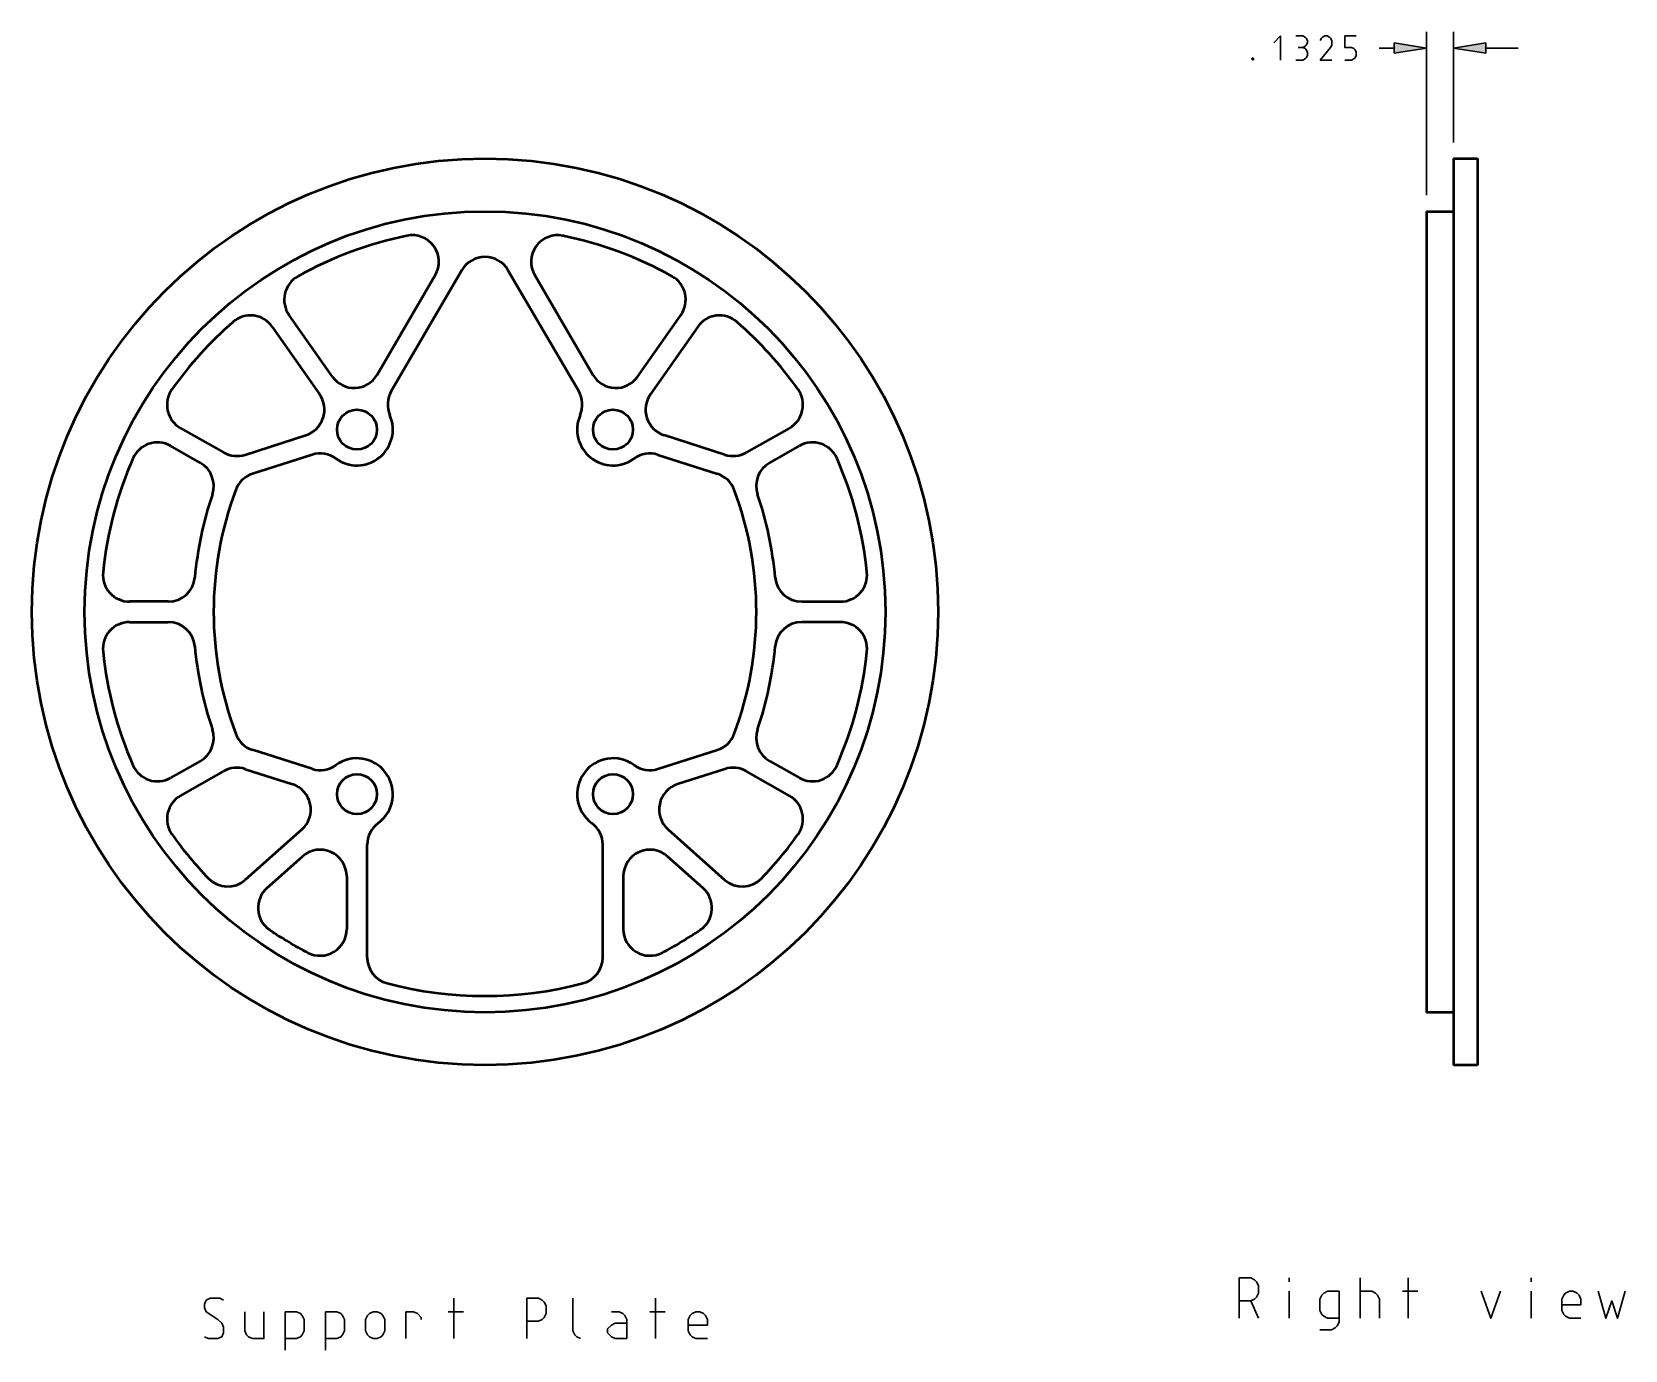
# Model space of a CAD drawing. Extents: x 23 to 221, y 12 to 176.
import ezdxf

# ---------------------------------------------------------------- set-up
doc = ezdxf.new("R2010")
doc.units = 0

msp = doc.modelspace()

# ---------------------------------------------------------------- linework, layer by layer
at = {"color": 7, "lineweight": 30}
for p, q in [((196.341904, 155.434692), (196.341904, 175.686371)), ((199.707413, 161.975189), (199.707413, 175.686371)), ((190.491394, 173.686371), (192.34288, 173.686371)), ((203.706436, 173.686371), (207.707413, 173.686371))]:
    msp.add_line(p, q, dxfattribs=at)
at = {"color": 7, "lineweight": 50}
for p, q in [((199.707413, 159.975189), (202.69191, 159.975189)), ((199.707413, 159.975189), (199.707413, 47.580196)), ((202.69191, 159.975189), (202.69191, 47.580196)), ((196.341904, 153.434692), (196.341904, 54.120693)), ((196.341904, 153.434692), (199.707413, 153.434692)), ((73.407173, 145.506851), (66.202957, 133.170944)), ((67.956787, 131.137405), (76.72982, 146.159622)), ((91.205582, 131.137405), (82.432549, 146.159622)), ((85.755196, 145.506851), (92.959412, 133.170944)), ((60.649597, 132.938156), (55.279278, 140.583344)), ((98.512772, 132.938156), (103.883087, 140.583344)), ((53.200821, 139.123337), (59.072113, 130.764954)), ((105.961548, 139.123337), (100.090256, 130.764954)), ((41.822704, 126.571014), (47.200905, 123.532181)), ((117.339661, 126.571014), (111.961464, 123.532181)), ((49.833504, 123.262703), (57.363052, 125.677086)), ((109.328865, 123.262703), (101.799316, 125.677086)), ((44.264179, 122.274094), (40.573196, 124.359604)), ((58.138618, 123.258385), (50.745388, 120.887711)), ((101.02375, 123.258385), (108.416977, 120.887711)), ((114.898193, 122.274094), (118.589172, 124.359604)), ((40.297852, 105.047691), (35.494621, 105.047691)), ((118.864517, 105.047691), (123.667747, 105.047691)), ((35.494621, 102.507698), (40.297852, 102.507698)), ((123.667747, 102.507698), (118.864517, 102.507698)), ((44.264179, 85.281296), (40.573196, 83.195786)), ((58.138618, 84.297005), (50.745388, 86.667679)), ((101.02375, 84.297005), (108.416977, 86.667679)), ((114.898193, 85.281296), (118.589172, 83.195786)), ((41.822704, 80.984375), (47.200905, 84.023209)), ((49.833504, 84.292686), (55.69178, 82.414207)), ((109.328865, 84.292686), (103.470589, 82.414207)), ((117.339661, 80.984375), (111.961464, 84.023209)), ((56.878464, 76.803009), (49.858513, 70.557007)), ((102.283905, 76.803009), (109.303856, 70.557007)), ((52.538391, 69.541565), (56.93927, 73.457253)), ((64.976181, 60.920135), (64.976181, 74.924019)), ((94.186188, 60.920135), (94.186188, 74.924019)), ((106.623978, 69.541565), (102.223099, 73.457253)), ((62.436184, 70.990356), (62.436184, 64.452789)), ((96.726181, 70.990356), (96.726181, 64.452789)), ((199.707413, 54.120693), (196.341904, 54.120693)), ((202.69191, 47.580196), (199.707413, 47.580196))]:
    msp.add_line(p, q, dxfattribs=at)
at = {"color": 7, "lineweight": 30}
for points in [[(178.258545, 175.186371), (177.401398, 174.329224)], [(178.258545, 175.186371), (178.258545, 172.186371)], [(180.145691, 175.186371), (181.002823, 175.186371), (181.288544, 175.043518), (181.431396, 174.900665), (181.574249, 174.614944), (181.574249, 174.329224), (181.431396, 174.043518), (181.288544, 173.900665), (181.002823, 173.757797), (180.431396, 173.757797)], [(183.747116, 175.186371), (183.461395, 175.043518), (183.318542, 174.900665), (183.17569, 174.614944)], [(183.747116, 175.186371), (184.032837, 175.186371), (184.318542, 175.043518), (184.461395, 174.900665), (184.604263, 174.614944), (184.604263, 174.043518), (184.461395, 173.757797), (183.17569, 172.186371), (184.604263, 172.186371)], [(186.205688, 175.186371), (186.205688, 173.757797), (187.062836, 173.757797), (187.348541, 173.614944), (187.491394, 173.472076), (187.634262, 173.186371), (187.634262, 172.757797), (187.491394, 172.472076), (187.348541, 172.329224), (187.062836, 172.186371), (186.205688, 172.186371)], [(186.205688, 175.186371), (187.634262, 175.186371)], [(181.002823, 173.757797), (181.288544, 173.614944), (181.431396, 173.472076), (181.574249, 173.186371), (181.574249, 172.757797), (181.431396, 172.472076), (181.288544, 172.329224), (181.002823, 172.186371), (180.145691, 172.186371)], [(173.127808, 21.203484), (173.127808, 16.203484)], [(173.127808, 21.203484), (174.556381, 21.203484), (175.032578, 20.965389), (175.27066, 20.727293), (175.508759, 20.251102), (175.508759, 19.298721), (175.27066, 18.822531), (175.032578, 18.584436), (174.556381, 18.34634), (173.127808, 18.34634)], [(179.318283, 21.203484), (179.318283, 20.727293)], [(188.127808, 21.203484), (188.127808, 16.203484)], [(194.080185, 21.203484), (194.080185, 16.203484)], [(209.318283, 21.203484), (209.318283, 20.727293)], [(47.161617, 18.437206), (46.685425, 18.675301), (45.494949, 18.675301), (45.018757, 18.437206), (44.780663, 17.961014), (44.780663, 17.484825), (45.018757, 17.008635), (46.44733, 16.056253), (46.923519, 15.580063), (47.161617, 15.103872), (47.161617, 14.389586), (46.923519, 13.913396), (46.44733, 13.675301), (45.256855, 13.675301), (44.780663, 13.913396)], [(75.733047, 18.675301), (75.733047, 13.675301)], [(84.780663, 18.675301), (84.780663, 13.675301)], [(84.780663, 18.675301), (86.209236, 18.675301), (86.685425, 18.437206), (86.923523, 18.19911), (87.161621, 17.722919), (87.161621, 16.770538), (86.923523, 16.294348), (86.685425, 16.056253), (86.209236, 15.818157), (84.780663, 15.818157)], [(90.494949, 18.675301), (90.494949, 14.627682), (90.733047, 14.151491), (90.971138, 13.913396), (91.447327, 13.675301)], [(100.733047, 18.675301), (100.733047, 13.675301)], [(174.556381, 18.34634), (175.508759, 16.203484)], [(179.318283, 19.536818), (179.318283, 16.203484)], [(185.508759, 19.536818), (185.508759, 15.727293), (185.27066, 15.251102), (185.032562, 15.013007), (184.556381, 14.774912), (183.127808, 14.774912)], [(185.508759, 19.536818), (184.080185, 19.536818), (183.604004, 19.298721), (183.365906, 19.060627), (183.127808, 18.584436), (183.127808, 17.155865), (183.365906, 16.679674), (183.604004, 16.441578), (184.080185, 16.203484), (185.508759, 16.203484)], [(188.127808, 19.536818), (189.556381, 19.536818), (190.032562, 19.298721), (190.27066, 19.060627), (190.508759, 18.584436), (190.508759, 16.203484)], [(193.365906, 19.536818), (195.27066, 19.536818)], [(203.127808, 19.536818), (204.318283, 16.203484), (205.508759, 19.536818)], [(209.318283, 19.536818), (209.318283, 16.203484)], [(213.127808, 17.87015), (215.508759, 17.87015), (215.508759, 18.584436), (215.27066, 19.060627), (215.032562, 19.298721), (214.556381, 19.536818), (214.080185, 19.536818), (213.604004, 19.298721), (213.365906, 19.060627), (213.127808, 18.584436), (213.127808, 17.155865), (213.365906, 16.679674), (213.604004, 16.441578), (214.080185, 16.203484), (215.508759, 16.203484)], [(217.651611, 19.536818), (218.604004, 16.203484), (219.318283, 18.34634), (220.032562, 16.203484), (220.984955, 19.536818)], [(49.780663, 17.008635), (49.780663, 14.627682), (50.018761, 14.151491), (50.256855, 13.913396), (50.733044, 13.675301), (52.161613, 13.675301), (52.161613, 17.008635)], [(54.780663, 17.008635), (54.780663, 12.246729)], [(54.780663, 17.008635), (56.209236, 17.008635), (56.685425, 16.770538), (56.923519, 16.532444), (57.161613, 16.056253), (57.161613, 14.627682), (56.923519, 14.151491), (56.685425, 13.913396), (56.209236, 13.675301), (54.780663, 13.675301)], [(59.780663, 17.008635), (59.780663, 12.246729)], [(59.780663, 17.008635), (61.209236, 17.008635), (61.685425, 16.770538), (61.923523, 16.532444), (62.161613, 16.056253), (62.161613, 14.627682), (61.923523, 14.151491), (61.685425, 13.913396), (61.209236, 13.675301), (59.780663, 13.675301)], [(69.780663, 17.008635), (69.780663, 13.675301)], [(69.780663, 17.008635), (70.733047, 17.008635), (71.209236, 16.770538), (71.685425, 16.294348), (71.685425, 16.056253)], [(75.018761, 17.008635), (76.923523, 17.008635)], [(95.256851, 17.008635), (96.209236, 17.008635), (96.685425, 16.770538), (96.923523, 16.532444), (97.161621, 16.056253), (97.161621, 13.675301), (95.733047, 13.675301), (95.256851, 13.913396), (94.780663, 14.389586), (94.780663, 14.865777), (95.256851, 15.341968), (95.733047, 15.580063), (97.161621, 15.580063)], [(100.018753, 17.008635), (101.923523, 17.008635)], [(104.780663, 15.341968), (107.161621, 15.341968), (107.161621, 16.056253), (106.923523, 16.532444), (106.685425, 16.770538), (106.209236, 17.008635), (105.733047, 17.008635), (105.256851, 16.770538), (105.018753, 16.532444), (104.780663, 16.056253), (104.780663, 14.627682), (105.018753, 14.151491), (105.256851, 13.913396), (105.733047, 13.675301), (107.161621, 13.675301)]]:
    msp.add_lwpolyline(points, dxfattribs=at)
for points in [[(192.34288, 173.045837), (196.341904, 173.686371), (192.34288, 174.326904)], [(203.706436, 174.326904), (199.707413, 173.686371), (203.706436, 173.045837)], [(174.799973, 172.472076), (174.65712, 172.329224), (174.799973, 172.186371), (174.942825, 172.329224)], [(65.733047, 17.008635), (65.256851, 16.770538), (65.018761, 16.532444), (64.780663, 16.056253), (64.780663, 14.627682), (65.018761, 14.151491), (65.256851, 13.913396), (65.733047, 13.675301), (66.209236, 13.675301), (66.685425, 13.913396), (66.923523, 14.151491), (67.161613, 14.627682), (67.161613, 16.056253), (66.923523, 16.532444), (66.685425, 16.770538), (66.209236, 17.008635)]]:
    msp.add_lwpolyline(points, close=True, dxfattribs=at)
at = {"color": 7, "lineweight": 50}
for centre, radius in [((79.581184, 103.777695), 56.1975), ((79.581184, 103.777695), 49.657), ((63.706184, 126.377342), 2.4765), ((95.456184, 126.377342), 2.4765), ((63.706184, 81.178047), 2.4765), ((95.456184, 81.178047), 2.4765)]:
    msp.add_circle(centre, radius, dxfattribs=at)
for centre, radius, start, end in [((79.581184, 103.777695), 47.625, 101.749164, 119.165218), ((70.555801, 147.172058), 3.302, 329.714924, 101.749164), ((88.606567, 147.172058), 3.302, 78.250834, 210.285081), ((79.581184, 103.777695), 47.625, 60.834787, 78.250834), ((79.581184, 144.494415), 3.302, 30.285076, 149.714919), ((57.981277, 142.481339), 3.302, 119.165218, 215.085912), ((101.181091, 142.481339), 3.302, 324.914087, 60.834787), ((50.498821, 137.225342), 3.302, 35.085913, 131.006607), ((108.663544, 137.225342), 3.302, 48.993391, 144.914088), ((79.581184, 103.777695), 47.625, 131.006607, 144.61162), ((79.581184, 103.777695), 47.625, 35.388375, 48.993391), ((63.351593, 134.836151), 3.302, 215.085912, 329.714924), ((95.810776, 134.836151), 3.302, 210.285081, 324.914087), ((43.447067, 129.445847), 3.302, 144.61162, 240.532328), ((56.370117, 128.866959), 3.302, 341.254554, 35.085913), ((70.808151, 129.472198), 3.302, 149.714919, 203.54628), ((88.354218, 129.472198), 3.302, 336.453719, 30.285076), ((102.792252, 128.866959), 3.302, 144.914088, 198.745449), ((115.715302, 129.445847), 3.302, 299.467674, 35.388375), ((56.354813, 128.821396), 3.302, 287.778679, 341.610037), ((63.706184, 126.377342), 4.445, 161.254551, 161.610035), ((63.706184, 126.377342), 4.445, 233.947315, 23.546281), ((95.456184, 126.377342), 4.445, 156.45372, 306.05268), ((95.456184, 126.377342), 4.445, 18.389963, 18.745446), ((102.807556, 128.821396), 3.302, 198.389965, 252.221322), ((38.948837, 121.484772), 3.302, 60.532326, 156.453023), ((120.213531, 121.484772), 3.302, 23.54698, 119.467672), ((79.581184, 103.777695), 47.625, 156.453023, 174.079297), ((48.825268, 126.407005), 3.302, 240.532328, 287.778679), ((59.146851, 120.114075), 3.302, 53.94732, 107.778678), ((100.015518, 120.114075), 3.302, 72.221321, 126.052685), ((110.337097, 126.407005), 3.302, 252.221322, 299.467674), ((79.581184, 103.777695), 47.625, 5.920698, 23.54698), ((42.63982, 119.399261), 3.302, 341.417825, 60.532326), ((51.753624, 117.743408), 3.302, 107.778678, 159.49978), ((107.408745, 117.743408), 3.302, 20.500219, 72.221321), ((116.522552, 119.399261), 3.302, 119.467672, 198.58218), ((89.106186, 103.777695), 43.18, 159.49978, 200.50022), ((70.056183, 103.777695), 43.18, 339.499781, 20.500219), ((89.106186, 103.777695), 45.72, 161.41782, 174.648579), ((70.056183, 103.777695), 45.72, 5.351425, 18.582175), ((35.494621, 108.349693), 3.302, 174.079297, 269.999997), ((123.667747, 108.349693), 3.302, 269.999997, 5.920698), ((40.297852, 108.349693), 3.302, 269.999997, 354.648575), ((118.864517, 108.349693), 3.302, 185.351421, 269.999997), ((35.494621, 99.205696), 3.302, 90.000003, 185.920703), ((40.297852, 99.205696), 3.302, 5.351425, 90.000003), ((118.864517, 99.205696), 3.302, 90.000003, 174.648579), ((123.667747, 99.205696), 3.302, 354.079302, 90.000003), ((79.581184, 103.777695), 47.625, 185.920703, 203.546977), ((89.106186, 103.777695), 45.72, 185.351421, 198.58218), ((70.056183, 103.777695), 45.72, 341.417825, 354.648575), ((79.581184, 103.777695), 47.625, 336.45302, 354.079302), ((42.63982, 88.156128), 3.302, 299.467674, 18.582175), ((116.522552, 88.156128), 3.302, 161.41782, 240.532328), ((51.753624, 89.811981), 3.302, 200.50022, 252.221322), ((107.408745, 89.811981), 3.302, 287.778679, 339.499781), ((63.706184, 81.178047), 4.445, 306.168643, 126.052685), ((95.456184, 81.178047), 4.445, 53.94732, 233.831352), ((38.948837, 86.070618), 3.302, 203.546977, 299.467674), ((48.825268, 81.148384), 3.302, 72.221321, 119.467672), ((59.146851, 87.441315), 3.302, 252.221322, 306.05268), ((100.015518, 87.441315), 3.302, 233.947315, 287.778679), ((110.337097, 81.148384), 3.302, 60.532326, 107.778678), ((120.213531, 86.070618), 3.302, 240.532328, 336.45302), ((54.683548, 79.269897), 3.302, 311.661088, 72.221321), ((104.478821, 79.269897), 3.302, 107.778678, 228.33891), ((43.447067, 78.109543), 3.302, 119.467672, 215.38838), ((115.715302, 78.109543), 3.302, 324.611625, 60.532326), ((68.278183, 74.924019), 3.302, 126.168648, 180.000005), ((90.884186, 74.924019), 3.302, 0, 53.831357), ((79.581184, 103.777695), 47.625, 215.38838, 223.936157), ((79.581184, 103.777695), 47.625, 316.063845, 324.611625), ((59.134186, 70.990356), 3.302, 0, 131.66109), ((100.028183, 70.990356), 3.302, 48.338912, 180.000005), ((47.663597, 73.023895), 3.302, 223.936157, 311.661088), ((54.733307, 67.074677), 3.302, 131.66109, 235.902061), ((104.429062, 67.074677), 3.302, 304.097934, 48.338912), ((111.498772, 73.023895), 3.302, 228.33891, 316.063845), ((79.581184, 103.777695), 47.625, 235.902061, 242.527809), ((59.134186, 64.452789), 3.302, 242.527809, 0), ((100.028183, 64.452789), 3.302, 180.000005, 297.472193), ((79.581184, 103.777695), 47.625, 297.472193, 304.097934), ((68.278183, 60.920135), 3.302, 180.000005, 255.225567), ((90.884186, 60.920135), 3.302, 284.774434, 360), ((79.581184, 103.777695), 47.625, 255.225567, 284.774434)]:
    msp.add_arc(centre, radius, start, end, dxfattribs=at)
at = {"color": 7, "lineweight": 30}
for points in [[(192.34288, 173.045837), (196.341904, 173.686371), (192.34288, 173.045837), (192.34288, 174.326904)], [(203.706436, 174.326904), (199.707413, 173.686371), (203.706436, 174.326904), (203.706436, 173.045837)]]:
    msp.add_solid(points, dxfattribs=at)

doc.saveas('drawing.dxf')
